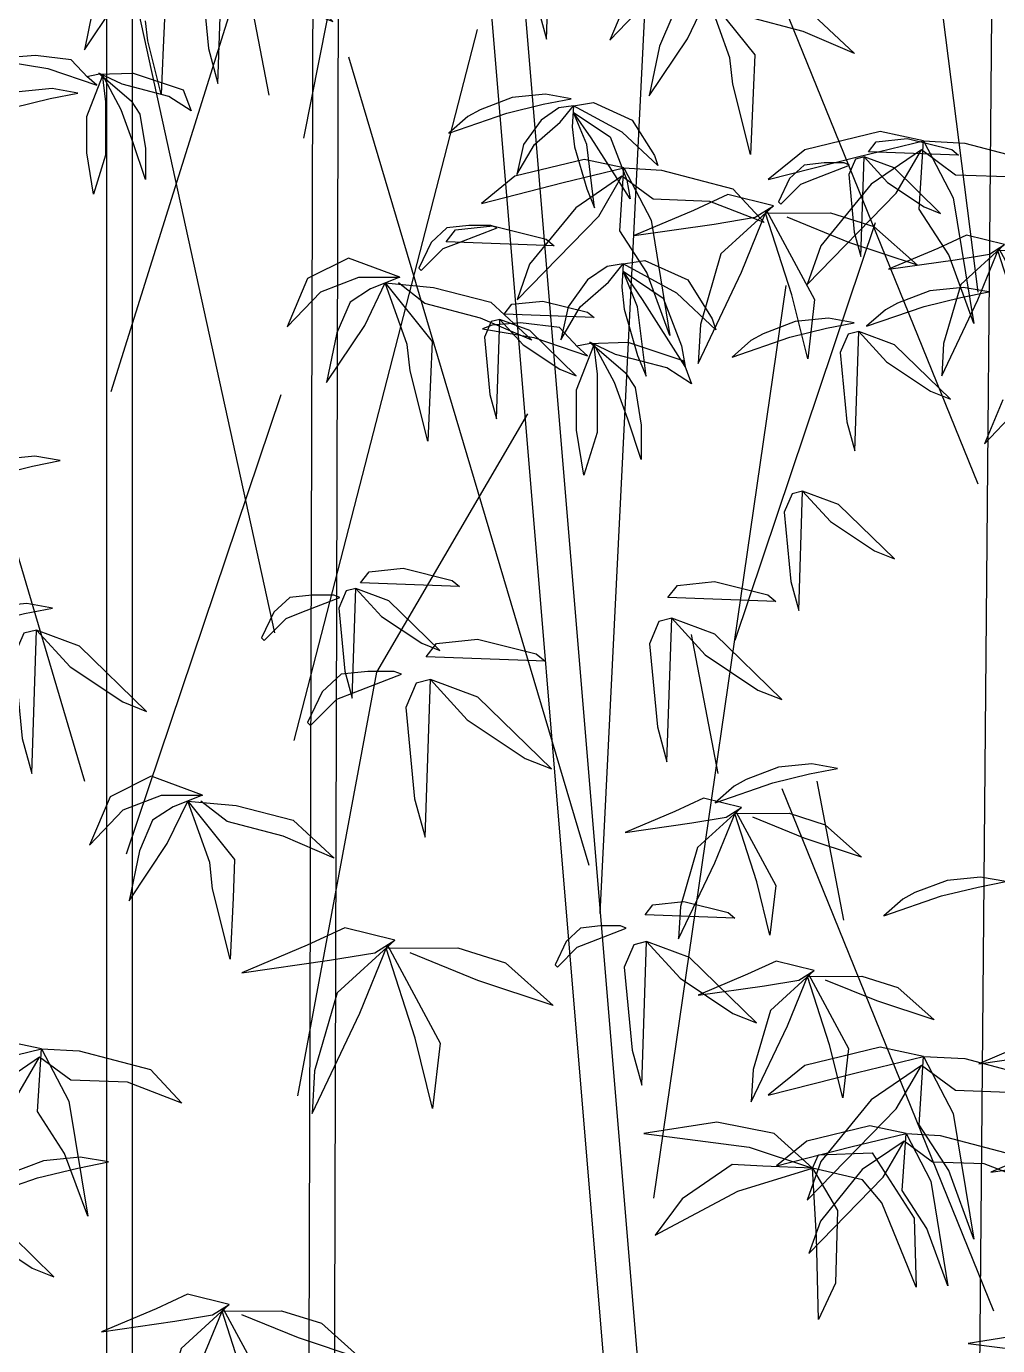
# Model space of a CAD drawing. Extents: x -1568 to -728, y -1287 to -990.
# Drawn here: x -1352.647 to -1350.515, y -1196.29 to -1193.393 of the extents above; entities that cross this region are included whole.
import ezdxf

# ---------------------------------------------------------------- set-up
doc = ezdxf.new("R2010")
doc.units = 0
doc.header["$LTSCALE"] = 5
doc.layers.get('0').update_dxf_attribs({"linetype": 'CONTINUOUS'})

# ---------------------------------------------------------------- blocks, each defined once
blk = doc.blocks.new('tree104')
at = {"color": 0}
for points in [[(-6196.1, 20117.2), (-6196.1, 0)], [(-6013.2, 20117.2), (-6013.2, 0)], [(-3636.1, 19724.7), (-1991.5, 0)], [(-3876.7, 19704.6), (-2233.9, 0)], [(-4710.2, 18968), (-4764.6, 0)], [(-4527.2, 18967.5), (-4581.6, 0)], [(-4784.6, 13651.3), (-3900.3, 18122.7)], [(-2667.6, 8108.5), (-2183.7, 17862.7)], [(32.8, 12549.2), (-487.4, 16661.3)], [(141.4, 15879.6), (0, 0)], [(-4992.6, 10115.7), (-6189.1, 15575)], [(-3023.4, 15211.8), (-3099.3, 15192.8), (-3156.3, 15059.9), (-3108.8, 14566.3), (-3051.9, 14357.4), (-3023.4, 15211.8), (-2823.9, 14993.5), (-2510.5, 14784.6), (-2368, 14727.7), (-2766.9, 15116.9), (-3023.4, 15211.8)], [(-6162.1, 11840.2), (-5169, 15007)], [(-5364.7, 15066), (-5455.9, 15043.2), (-5524.3, 14883.7), (-5467.3, 14291.4), (-5398.9, 14040.8), (-5364.7, 15066), (-5125.4, 14804), (-4749.3, 14553.4), (-4578.4, 14485), (-5057, 14952.1), (-5364.7, 15066)], [(-6297.5, 14551.5), (-6353.1, 14281.8), (-6146.8, 14591.1)], [(-5781.8, 14503.9), (-5789.7, 14297.7), (-5805.6, 13964.6), (-5900.8, 14345.3), (-5916.7, 14488)], [(-5033.7, 13957), (-5222.8, 14949.6)], [(32.8, 11178.4), (-1480.4, 14912.5)], [(-2453.1, 14695.7), (-2599.7, 14350.2), (-2358.8, 14601.4)], [(-2149.3, 14528.2), (-2243.6, 14308.3), (-2316.9, 13952.4), (-2044.6, 14360.7), (-1898, 14664.3), (-1562.8, 14245.5), (-1573.3, 13973.3), (-1594.2, 13533.7), (-1719.9, 14036.2), (-1740.9, 14224.6), (-1898, 14664.3)], [(-1143.9, 14528.2), (-850.6, 14256), (-1217.2, 14413), (-1615.2, 14517.7)], [(-4854.2, 9346.4), (-3545.2, 14426)], [(-6329.3, 14083.6), (-6448.3, 14210.5), (-6702.2, 14242.2), (-6884.7, 14226.3)], [(-6948.2, 14202.5), (-6614.9, 14147), (-6265.8, 14028.1), (-6337.2, 14091.5), (-6257.9, 14107.4), (-6004, 14115.3), (-5646.9, 13996.3), (-5591.4, 13845.6), (-5750.1, 13948.7), (-6083.3, 14036), (-6249.9, 14115.3), (-6019.8, 13917), (-5956.3, 13821.9), (-5916.7, 13576), (-5916.7, 13353.9), (-6004, 13615.7), (-6091.2, 13853.6), (-6226.1, 14107.4), (-6202.3, 13909.1), (-6202.3, 13528.4), (-6289.6, 13250.8), (-6337.2, 13544.3), (-6337.2, 13806), (-6224.4, 14093.3)], [(-2747.4, 8451.6), (-4464, 14228)], [(-6400.7, 13972.5), (-6583.2, 14004.3), (-6821.2, 13980.5), (-7051.3, 13893.2), (-7138.6, 13845.6), (-7273.5, 13726.7), (-6860.9, 13869.4), (-6599, 13932.9), (-6400.7, 13972.5)], [(-2875.7, 13932.5), (-3058.2, 13964.2), (-3296.2, 13940.4), (-3526.3, 13853.2), (-3613.6, 13805.6), (-3748.5, 13686.7), (-3335.9, 13829.4), (-3074.1, 13892.8), (-2875.7, 13932.5)], [(-2859, 13882.4), (-2962.2, 13866.6), (-3089.1, 13779.3), (-3216.1, 13604.9), (-3263.7, 13390.7), (-3136.7, 13604.9), (-2954.2, 13763.5), (-2859, 13882.4), (-2716.2, 13906.2), (-2438.5, 13779.3), (-2279.8, 13525.5), (-2256, 13454.2), (-2509.9, 13692.1), (-2859, 13882.4), (-2866.9, 13731.7), (-2851.1, 13589), (-2763.8, 13287.6), (-2708.3, 13152.8), (-2763.8, 13604.9), (-2859, 13834.8), (-2597.2, 13660.4), (-2478.2, 13351.1), (-2454.4, 13216.2), (-2732.1, 13652.4), (-2859, 13834.8)], [(-6351.2, 9051.5), (-7722.6, 13683.5)], [(-356.4, 13631.5), (-666.6, 13696.7), (-1205.3, 13566.2), (-1466.5, 13354.1), (-829.8, 13517.3), (-356.4, 13631.5), (-144.2, 13223.6), (2.8, 12326.1), (-176.8, 12815.6), (-389, 13142), (-356.4, 13631.5), (-62.5, 13615.2), (492.5, 13468.3), (737.4, 13207.2), (312.9, 13370.4), (-127.8, 13386.7), (-372.7, 13566.2), (-731.9, 13321.5), (-1091, 12880.9), (-1189, 12603.5), (-552.3, 13256.2), (-372.7, 13566.2)], [(-750.7, 13552.3), (-695.1, 13623.7), (-473, 13647.4), (-155.6, 13568.1), (-108, 13528.5), (-750.7, 13552.3)], [(-2498.5, 13437.5), (-2782.8, 13497.4), (-3276.7, 13377.7), (-3516.1, 13183.2), (-2932.5, 13332.8), (-2498.5, 13437.5), (-2304, 13063.6), (-2169.3, 12240.9), (-2333.9, 12689.7), (-2528.4, 12988.8), (-2498.5, 13437.5), (-2229.2, 13422.6), (-1720.4, 13288), (-1495.9, 13048.6), (-1885, 13198.2), (-2289, 13213.2), (-2513.5, 13377.7), (-2842.7, 13153.3), (-3171.9, 12749.5), (-3261.7, 12495.2), (-2678.1, 13093.5), (-2513.5, 13377.7)], [(-780.8, 13516.2), (-844.1, 13500.4), (-891.6, 13389.6), (-852, 12978.3), (-804.5, 12804.2), (-780.8, 13516.2), (-614.6, 13334.3), (-353.4, 13160.2), (-234.7, 13112.8), (-567.1, 13437.1), (-780.8, 13516.2)], [(-925.2, 13473), (-1068.1, 13473), (-1210.9, 13457.1), (-1314, 13361.9), (-1393.4, 13195.4), (-1377.5, 13179.5), (-1234.7, 13322.3), (-1131.5, 13361.9), (-885.6, 13457.1), (-925.2, 13473)], [(-1429.5, 13166.3), (-1756, 13247.9), (-2000.9, 13133.7), (-2425.3, 12954.2), (-1854, 13035.7), (-1560.1, 13084.7), (-1429.5, 13166.3), (-1805, 12823.6), (-1951.9, 12317.8), (-1968.2, 12040.4), (-1658.1, 12693.1), (-1478.5, 13133.7), (-1135.7, 12497.3), (-1184.6, 12073), (-1298.9, 12529.9), (-1486.3, 13114.4), (-1021.4, 13117.3), (-711.2, 13019.4), (-401, 12742), (-890.8, 12905.2), (-1331.6, 13084.7)], [(-3448.6, 13026.3), (-3605.7, 13026.3), (-3762.8, 13008.9), (-3876.3, 12904.2), (-3963.6, 12721), (-3946.1, 12703.5), (-3789, 12860.6), (-3675.5, 12904.2), (-3405, 13008.9), (-3448.6, 13026.3)], [(-3767.6, 12908.8), (-3701, 12994.4), (-3434.4, 13023), (-3053.5, 12927.8), (-2996.4, 12880.2), (-3767.6, 12908.8)], [(-1703.4, 10062.7), (-700, 13047.9)], [(222.2, 12890), (-49.9, 12958), (-254, 12862.8), (-607.7, 12713.2), (-131.5, 12781.2), (113.3, 12822), (222.2, 12890), (-90.7, 12604.4), (-213.2, 12182.9), (-226.8, 11951.8), (31.7, 12495.7), (181.4, 12862.8), (467, 12332.5), (426.2, 11978.9), (331, 12359.7), (174.8, 12846.8), (562.3, 12849.2), (820.7, 12767.6), (1079.2, 12536.4), (671.1, 12672.4), (303.8, 12822)], [(-4099.2, 12657.1), (-4465.8, 12793.2), (-4759.1, 12646.7), (-4905.7, 12301.2), (-4664.8, 12552.4), (-4392.5, 12657.1), (-4099.2, 12657.1), (-4308.7, 12573.4), (-4455.3, 12479.2), (-4549.6, 12259.3), (-4622.9, 11903.4), (-4350.6, 12311.7), (-4204, 12615.2), (-3868.8, 12196.5), (-3879.3, 11924.3), (-3900.2, 11484.7), (-4025.9, 11987.1), (-4046.9, 12175.6), (-4204, 12615.2), (-3858.3, 12583.8), (-3449.9, 12479.2), (-3156.6, 12207), (-3523.2, 12364), (-3921.2, 12468.7), (-4109.7, 12615.2)], [(-2504.6, 12750.9), (-2618.1, 12733.4), (-2757.8, 12637.5), (-2897.4, 12445.5), (-2949.8, 12210), (-2810.1, 12445.5), (-2609.4, 12620), (-2504.6, 12750.9), (-2347.5, 12777), (-2042.1, 12637.5), (-1867.5, 12358.3), (-1841.3, 12279.8), (-2120.6, 12541.5), (-2504.6, 12750.9), (-2513.4, 12585.1), (-2495.9, 12428.1), (-2399.9, 12096.6), (-2338.8, 11948.3), (-2399.9, 12445.5), (-2504.6, 12698.5), (-2216.6, 12506.6), (-2085.7, 12166.4), (-2059.5, 12018.1), (-2365, 12497.9), (-2504.6, 12698.5)], [(-2284.4, 6073.7), (-1338.6, 12596.4)], [(108.5, 12551.2), (-74, 12582.9), (-312, 12559.2), (-542.1, 12471.9), (-629.4, 12424.3), (-764.3, 12305.4), (-351.7, 12448.1), (-89.9, 12511.6), (108.5, 12551.2)], [(-3354.3, 12391.2), (-3298.8, 12462.6), (-3076.6, 12486.4), (-2759.3, 12407.1), (-2711.7, 12367.4), (-3354.3, 12391.2)], [(-3384.4, 12355.1), (-3447.7, 12339.3), (-3495.2, 12228.6), (-3455.7, 11817.2), (-3408.2, 11643.2), (-3384.4, 12355.1), (-3218.2, 12173.2), (-2957, 11999.2), (-2838.3, 11951.7), (-3170.7, 12276), (-3384.4, 12355.1)], [(-852.9, 12331), (-1035.4, 12362.7), (-1273.4, 12339), (-1503.5, 12251.7), (-1590.8, 12204.1), (-1725.7, 12085.2), (-1313.1, 12227.9), (-1051.2, 12291.4), (-852.9, 12331)], [(-2827.8, 12156.6), (-2958.7, 12296.1), (-3238, 12331), (-3438.8, 12313.6), (-3508.6, 12287.4), (-3142, 12226.3), (-2758, 12095.5), (-2836.5, 12165.3), (-2749.3, 12182.7), (-2470, 12191.5), (-2077.2, 12060.6), (-2016.1, 11894.8), (-2190.7, 12008.3), (-2557.2, 12104.2), (-2740.5, 12191.5), (-2487.4, 11973.4), (-2417.6, 11868.7), (-2374, 11598.2), (-2374, 11354), (-2470, 11641.9), (-2566, 11903.6), (-2714.3, 12182.7), (-2688.2, 11964.6), (-2688.2, 11545.9), (-2784.2, 11240.6), (-2836.5, 11563.3), (-2836.5, 11851.2), (-2712.5, 12167.3)], [(-820.3, 12269.1), (-896.2, 12250.1), (-953.2, 12117.2), (-905.7, 11623.6), (-848.8, 11414.7), (-820.3, 12269.1), (-620.8, 12050.7), (-307.4, 11841.9), (-164.9, 11784.9), (-563.8, 12174.1), (-820.3, 12269.1)], [(210.8, 11780.7), (77.5, 11466.7), (296.5, 11695.1)], [(-6052.2, 8535.6), (-4948.6, 11819.3)], [(-4263.9, 9833.9), (-3185.9, 11681)], [(-6526.3, 11345.4), (-6708.8, 11377.1), (-6946.8, 11353.3), (-7176.9, 11266.1), (-7264.2, 11218.5), (-7399.1, 11099.6), (-6986.5, 11242.3), (-6724.6, 11305.8), (-6526.3, 11345.4)], [(-1220.8, 11128), (-1296.8, 11109), (-1353.8, 10976.1), (-1306.3, 10482.5), (-1249.3, 10273.7), (-1220.8, 11128), (-1021.4, 10909.7), (-708, 10700.8), (-565.5, 10643.9), (-964.4, 11033.1), (-1220.8, 11128)], [(-4380.2, 10471.1), (-4319.1, 10549.6), (-4074.7, 10575.8), (-3725.6, 10488.6), (-3673.2, 10445), (-4380.2, 10471.1)], [(-2183.1, 10366.4), (-2116.4, 10452), (-1849.8, 10480.6), (-1469, 10385.4), (-1411.9, 10337.8), (-2183.1, 10366.4)], [(-4572.2, 10383.9), (-4729.3, 10383.9), (-4886.4, 10366.4), (-4999.9, 10261.8), (-5087.1, 10078.6), (-5069.7, 10061.1), (-4912.6, 10218.1), (-4799.1, 10261.8), (-4528.6, 10366.4), (-4572.2, 10383.9)], [(-4413.3, 10431.4), (-4482.9, 10414), (-4535.2, 10292.2), (-4491.6, 9839.7), (-4439.4, 9648.3), (-4413.3, 10431.4), (-4230.4, 10231.3), (-3943.1, 10039.9), (-3812.6, 9987.7), (-4178.2, 10344.4), (-4413.3, 10431.4)], [(-6582.5, 10291.7), (-6765, 10323.4), (-7003.1, 10299.6), (-7233.2, 10212.4), (-7320.4, 10164.8), (-7455.3, 10045.9), (-7042.7, 10188.6), (-6780.9, 10252.1), (-6582.5, 10291.7)], [(-2156.7, 10218.4), (-2247.9, 10195.6), (-2316.2, 10036.1), (-2259.3, 9443.8), (-2190.9, 9193.1), (-2156.7, 10218.4), (-1917.4, 9956.4), (-1541.3, 9705.8), (-1370.3, 9637.4), (-1849, 10104.5), (-2156.7, 10218.4)], [(-6695.6, 10134.3), (-6786.7, 10111.5), (-6855.1, 9952), (-6798.1, 9359.7), (-6729.8, 9109.1), (-6695.6, 10134.3), (-6456.2, 9872.3), (-6080.1, 9621.7), (-5909.2, 9553.3), (-6387.8, 10020.4), (-6695.6, 10134.3)], [(-1825.6, 9109.4), (-2014.8, 10102)], [(-3910.3, 9944), (-3837, 10038.2), (-3543.7, 10069.6), (-3124.8, 9964.9), (-3062, 9912.6), (-3910.3, 9944)], [(-4828.5, 6806.7), (-4263.9, 9833.9)], [(-4140.7, 9839.3), (-4329.3, 9839.3), (-4517.8, 9818.4), (-4653.9, 9692.7), (-4758.7, 9472.9), (-4737.7, 9452), (-4549.2, 9640.4), (-4413, 9692.7), (-4088.4, 9818.4), (-4140.7, 9839.3)], [(-3881.3, 9781.2), (-3981.6, 9756.1), (-4056.8, 9580.7), (-3994.1, 8929.1), (-3918.9, 8653.4), (-3881.3, 9781.2), (-3618, 9493), (-3204.3, 9217.3), (-3016.2, 9142.1), (-3542.8, 9655.9), (-3881.3, 9781.2)], [(-972.9, 9146), (-1155.4, 9177.8), (-1393.4, 9154), (-1623.5, 9066.7), (-1710.8, 9019.1), (-1845.7, 8900.2), (-1433.1, 9042.9), (-1171.3, 9106.4), (-972.9, 9146)], [(-5510.4, 8954.2), (-5876.9, 9090.3), (-6170.2, 8943.8), (-6316.8, 8598.3), (-6075.9, 8849.6), (-5803.6, 8954.2), (-5510.4, 8954.2), (-5719.8, 8870.5), (-5866.5, 8776.3), (-5960.7, 8556.4), (-6034, 8200.5), (-5761.7, 8608.8), (-5615.1, 8912.4), (-5280, 8493.6), (-5290.4, 8221.5), (-5311.4, 7781.8), (-5437.1, 8284.3), (-5458, 8472.7), (-5615.1, 8912.4), (-5269.5, 8881), (-4861, 8776.3), (-4567.8, 8504.1), (-4934.3, 8661.1), (-5332.3, 8765.8), (-5520.8, 8912.4)], [(-927.2, 8061.8), (-1116.4, 9054.4)], [(145.1, 5266.9), (-1368.1, 9000.9)], [(-1658.2, 8865.6), (-1930.3, 8933.6), (-2134.4, 8838.4), (-2488.1, 8688.9), (-2011.9, 8756.8), (-1767.1, 8797.6), (-1658.2, 8865.6), (-1971.1, 8580.1), (-2093.6, 8158.6), (-2107.2, 7927.4), (-1848.7, 8471.3), (-1699, 8838.4), (-1413.4, 8308.1), (-1454.2, 7954.6), (-1549.4, 8335.3), (-1705.6, 8822.4), (-1318.1, 8824.8), (-1059.6, 8743.2), (-801.2, 8512.1), (-1209.3, 8648.1), (-1576.6, 8797.6)], [(232, 8337.7), (49.5, 8369.4), (-188.5, 8345.6), (-418.6, 8258.4), (-505.9, 8210.8), (-640.8, 8091.8), (-228.2, 8234.6), (33.6, 8298), (232, 8337.7)], [(-2347.1, 8099.2), (-2291.5, 8170.6), (-2069.4, 8194.4), (-1752, 8115), (-1704.4, 8075.4), (-2347.1, 8099.2)], [(-2521.6, 8019.9), (-2664.5, 8019.9), (-2807.3, 8004), (-2910.4, 7908.9), (-2989.8, 7742.3), (-2973.9, 7726.4), (-2831.1, 7869.2), (-2727.9, 7908.9), (-2482, 8004), (-2521.6, 8019.9)], [(-4134.3, 7917.8), (-4493.4, 8007.5), (-4762.8, 7881.9), (-5229.7, 7684.4), (-4601.2, 7774.2), (-4277.9, 7828), (-4134.3, 7917.8), (-4547.3, 7540.8), (-4708.9, 6984.4), (-4726.9, 6679.3), (-4385.7, 7397.3), (-4188.2, 7881.9), (-3811.1, 7181.9), (-3864.9, 6715.2), (-3990.6, 7217.8), (-4196.8, 7860.7), (-3685.3, 7863.9), (-3344.2, 7756.2), (-3003, 7451.1), (-3541.7, 7630.6), (-4026.5, 7828)], [(-2336.1, 7907.6), (-2427.3, 7884.8), (-2495.7, 7725.3), (-2438.7, 7133), (-2370.3, 6882.4), (-2336.1, 7907.6), (-2096.8, 7645.6), (-1720.7, 7395), (-1549.7, 7326.6), (-2028.4, 7793.7), (-2336.1, 7907.6)], [(-1138.8, 7701.2), (-1410.9, 7769.2), (-1615, 7674.1), (-1968.7, 7524.5), (-1492.5, 7592.5), (-1247.7, 7633.3), (-1138.8, 7701.2), (-1451.7, 7415.7), (-1574.2, 6994.2), (-1587.8, 6763), (-1329.3, 7306.9), (-1179.6, 7674.1), (-894, 7143.8), (-934.8, 6790.2), (-1030, 7170.9), (-1186.2, 7658), (-798.7, 7660.5), (-540.2, 7578.9), (-281.8, 7347.7), (-689.9, 7483.7), (-1057.2, 7633.3)], [(867.3, 7211.2), (595.3, 7279.2), (391.2, 7184), (37.5, 7034.5), (513.6, 7102.4), (758.5, 7143.2), (867.3, 7211.2), (554.4, 6925.7), (432, 6504.2), (418.4, 6273), (676.9, 6816.9), (826.5, 7184), (1112.2, 6653.7), (1071.4, 6300.2), (976.2, 6680.9), (820, 7168), (1207.4, 7170.4), (1465.9, 7088.8), (1724.4, 6857.7), (1316.3, 6993.7), (949, 7143.2)], [(-6659.3, 7142.3), (-6943.6, 7202.1), (-7437.4, 7082.5), (-7676.9, 6888), (-7093.2, 7037.6), (-6659.3, 7142.3), (-6464.7, 6768.4), (-6330.1, 5945.7), (-6494.7, 6394.5), (-6689.2, 6693.6), (-6659.3, 7142.3), (-6389.9, 7127.4), (-5881.1, 6992.7), (-5656.6, 6753.4), (-6045.7, 6903), (-6449.8, 6918), (-6674.2, 7082.5), (-7003.5, 6858.1), (-7332.7, 6454.3), (-7422.5, 6200), (-6838.8, 6798.3), (-6674.2, 7082.5)], [(-356.4, 7087.8), (-666.6, 7153), (-1205.3, 7022.5), (-1466.5, 6810.4), (-829.8, 6973.5), (-356.4, 7087.8), (-144.2, 6679.8), (2.8, 5782.4), (-176.8, 6271.9), (-389, 6598.3), (-356.4, 7087.8), (-62.5, 7071.5), (492.5, 6924.6), (737.4, 6663.5), (312.9, 6826.7), (-127.8, 6843), (-372.7, 7022.5), (-731.9, 6777.7), (-1091, 6337.2), (-1189, 6059.8), (-552.3, 6712.5), (-372.7, 7022.5)], [(-1149.6, 6288.6), (-1423.8, 6535.3), (-1835.1, 6617.5), (-2356.1, 6535.3), (-1602, 6439.4), (-1149.6, 6288.6), (-1506.1, 6302.3), (-1725.4, 6316), (-2081.9, 6069.3), (-2273.9, 5809), (-1684.3, 6124.2), (-1149.6, 6288.6), (-1108.5, 6384.5), (-724.6, 6398.2), (-422.9, 5932.3), (-409.2, 5438.9), (-656, 6041.9), (-793.1, 6206.4), (-1149.6, 6288.6), (-971.3, 5987.1), (-985.1, 5466.4), (-1108.5, 5206), (-1122.2, 5795.3), (-1149.6, 6288.6)], [(-482.3, 6536.4), (-740.8, 6590.8), (-1189.8, 6482), (-1407.4, 6305.2), (-876.9, 6441.2), (-482.3, 6536.4), (-305.5, 6196.4), (-183.1, 5448.6), (-332.7, 5856.5), (-509.6, 6128.5), (-482.3, 6536.4), (-237.5, 6522.8), (225.1, 6400.4), (429.1, 6182.8), (75.4, 6318.8), (-291.9, 6332.4), (-496, 6482), (-795.2, 6278), (-1094.5, 5910.9), (-1176.2, 5679.7), (-645.6, 6223.6), (-496, 6482)], [(954.7, 6437.2), (682.7, 6505.1), (478.6, 6410), (124.9, 6260.4), (601, 6328.4), (845.9, 6369.2), (954.7, 6437.2), (641.8, 6151.6), (519.4, 5730.1), (505.8, 5498.9), (764.3, 6042.8), (913.9, 6410), (1199.6, 5879.7), (1158.8, 5526.1), (1063.6, 5906.9), (907.4, 6394), (1294.8, 6396.4), (1553.3, 6314.8), (1811.8, 6083.6), (1403.7, 6219.6), (1036.4, 6369.2)], [(-6182.3, 6332.8), (-6383, 6367.7), (-6644.9, 6341.6), (-6898, 6245.6), (-6994, 6193.3), (-7142.4, 6062.4), (-6688.5, 6219.4), (-6400.5, 6289.2), (-6182.3, 6332.8)], [(-7292, 6044.5), (-7375.6, 6023.6), (-7438.3, 5877.4), (-7386.1, 5334.4), (-7323.4, 5104.7), (-7292, 6044.5), (-7072.7, 5804.3), (-6727.9, 5574.6), (-6571.2, 5511.9), (-7010, 5940.1), (-7292, 6044.5)], [(-5318.1, 5314.4), (-5617.4, 5389.2), (-5841.9, 5284.5), (-6230.9, 5120), (-5707.2, 5194.8), (-5437.8, 5239.7), (-5318.1, 5314.4), (-5662.3, 5000.3), (-5797, 4536.7), (-5811.9, 4282.4), (-5527.6, 4880.7), (-5363, 5284.5), (-5048.7, 4701.2), (-5093.6, 4312.3), (-5198.4, 4731.1), (-5370.2, 5266.9), (-4944, 5269.6), (-4659.7, 5179.8), (-4375.3, 4925.6), (-4824.3, 5075.1), (-5228.3, 5239.7)], [(1169.1, 4789), (894.9, 5035.7), (483.6, 5117.9), (-37.4, 5035.7), (716.6, 4939.7), (1169.1, 4789), (812.6, 4802.7), (593.3, 4816.4), (236.8, 4569.7), (44.8, 4309.4), (634.4, 4624.6), (1169.1, 4789), (1210.2, 4884.9), (1594.1, 4898.6), (1895.8, 4432.7), (1909.5, 3939.3), (1662.7, 4542.3), (1525.6, 4706.8), (1169.1, 4789), (1347.3, 4487.5), (1333.6, 3966.8), (1210.2, 3706.4), (1196.5, 4295.7), (1169.1, 4789)]]:
    blk.add_lwpolyline(points, dxfattribs=at)

msp = doc.modelspace()

# ---------------------------------------------------------------- block references
at = {"color": 74, "xscale": 0.0003072000108659267, "yscale": 0.0003072000108659267, "zscale": 0.0003072000000000001}
msp.add_blockref('tree104', (-1350.56809, -1197.8322), dxfattribs=at)

doc.saveas('drawing.dxf')
